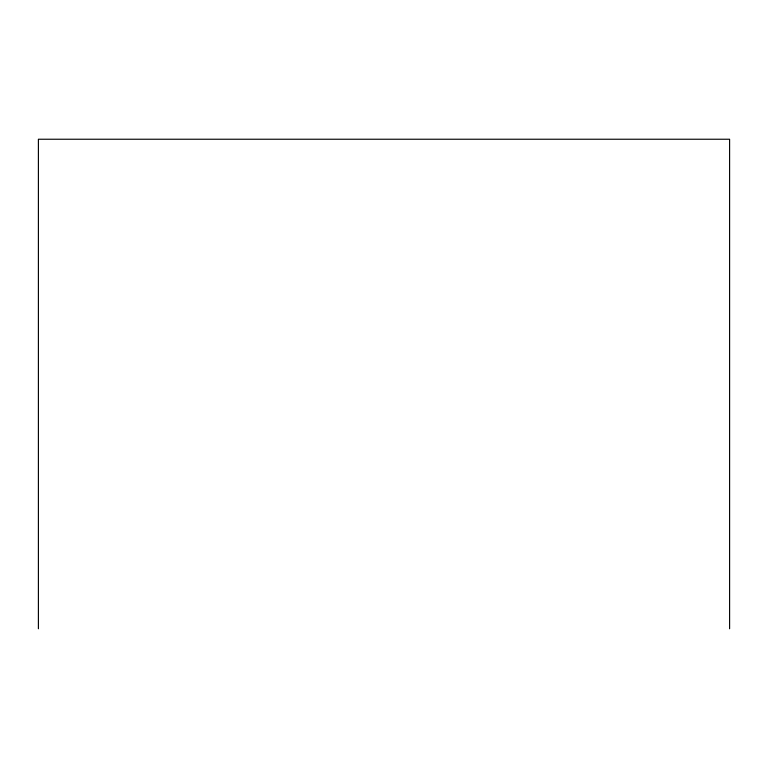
<?xml version="1.0" encoding="UTF-8"?>
<svg xmlns="http://www.w3.org/2000/svg" width="768" height="768" viewBox="0 0 768 768"><rect width="100%" height="100%" fill="white"/><g stroke="black" fill="none" stroke-linecap="round" stroke-linejoin="round"><path stroke-width="1.15" d="M729.6 628.762L729.6 139.238L38.4 139.238L38.4 628.762"/></g></svg>
